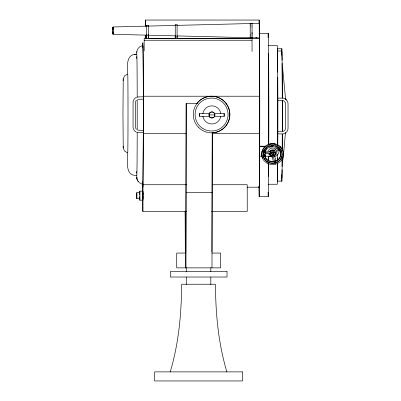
<?xml version="1.0" encoding="UTF-8"?>
<svg xmlns="http://www.w3.org/2000/svg" width="401" height="401" viewBox="0 0 401 401"><rect width="100%" height="100%" fill="white"/><g stroke="black" fill="none" stroke-linecap="round" stroke-linejoin="round"><path stroke-width="0.6" d="M112.962 30.641L112.962 29.689M113.012 31.589L113.012 30.641M139.854 196.846L139.854 194.495M142.876 196.846L142.846 191.137L139.824 191.137L139.799 192.465M143.312 130.395L143.327 114.927A69.323 0.486 90 0 0 143.312 98.791L143.322 99.182L137.929 99.298M145.443 35.298L145.438 38.561L146.691 38.561M252.054 34.301L252.054 26.977M259.437 28.742L259.437 32.536M259.537 32.536L259.537 28.742M262.149 156.195L259.673 156.19L259.678 155.663M265.878 146.21L259.693 146.2L259.693 146.726L265.262 146.736M262.079 151.037L262.079 151.869L263.342 152.185L263.803 150.671M263.342 152.014L263.171 155.733L265.347 155.738L265.352 153.237M264.084 151.784L264.259 156.741M272.865 152.961L273.196 155.794M280.289 146.565L280.289 147.398L278.439 148.931M112.967 29.794L112.962 28.807M113.007 32.471L113.007 31.484M139.844 196.455L139.824 200.204L142.846 200.204L142.866 196.455M142.821 194.886L142.846 192.65L142.861 194.159M143.312 132.866L142.846 184.249L142.721 181.884M250.224 34.301L250.224 26.977M252.059 32.501L252.049 35.819M259.442 28.862L259.442 26.977M259.532 34.301L259.532 32.416M259.673 156.19L259.693 146.2M185.909 267.863L186.234 103.413M211.989 267.863L212.309 132.23M112.967 29.022L112.987 26.977L146.796 26.13M113.007 32.255L112.987 34.301L146.796 35.148M139.839 197.182L139.824 198.69L136.801 198.69L136.801 192.65L139.824 192.65L139.839 194.159M142.861 197.182L142.846 198.69L142.876 194.495M145.257 26.185L145.342 20.05L259.181 20.05L259.287 34.757M211.928 251.803L212.229 132.23M214.54 115.994L214.53 113.413L224.149 113.413L224.149 116.435L214.53 116.435L214.525 115.994L214.535 116.385M250.214 35.819L250.224 34.235M259.447 27.208L259.452 25.458M259.522 35.819L259.527 34.075M112.972 28.361L112.987 26.977M112.987 34.301L113.002 32.917M127.503 74.14C127.348 67.243 125.724 53.313 136.801 54.481A60.446 0.421 90 0 1 137.202 97.393M250.204 36.982L250.214 35.724M252.039 36.982L252.049 35.724M259.121 23.188L259.181 20.05M259.452 25.784L259.462 24.296M259.512 36.982L259.522 35.494M282.269 100.486L277.778 100.486L277.773 98.135L282.349 98.095M277.728 145.703A66.195 0.461 90 0 0 277.758 133.969L277.778 131.588L282.269 131.588M175.287 38.421L175.247 24.757L177.082 24.757L177.117 38.421M177.062 25.549L177.082 24.757M127.112 74.3L124.48 75.984L123.232 78.842L122.957 113.453L123.232 148.069L124.48 150.926L127.112 152.611M143.317 130.445L137.929 130.17M146.631 26.05L146.651 25.338L148.48 25.338L148.52 38.421M148.465 26.05L148.48 25.338M214.48 116.435A3.023 3.023 0 0 1 209.247 116.435L199.678 116.435L199.678 113.468L209.297 113.413A3.023 3.023 0 0 1 214.48 113.413M209.292 113.618L209.297 116.435L209.292 115.994M224.154 116.385L224.149 113.413M250.194 37.714L250.204 36.872M252.023 37.714L252.039 36.872M259.462 24.692L259.487 23.313L176.846 25.378M259.512 36.586L259.487 37.965L176.846 35.9M136.686 54.556C136.205 50.852 138.139 46.601 142.029 45.754M136.801 198.69L136.801 192.65M137.307 132.485L143.322 132.676L143.322 130.285M199.678 116.435L199.678 113.413M277.667 72.165A66.195 0.461 90 0 0 277.437 50.987L277.317 48.732L281.848 48.732L281.733 50.987A66.195 0.461 90 0 0 281.697 52.366M123.132 80.631L123.167 80.02M123.192 79.473L123.232 78.842M136.801 52.426L136.851 51.599M285.452 132.556L283.773 151.899M282.555 162.42L283.186 157.162M265.287 152.46L265.171 152.851A1.148 1.063 0.1 0 1 265.061 153.027M170.214 371.917C178.676 343.627 181.498 314.038 181.598 284.6L181.974 284.234L215.116 284.234L215.492 284.6C215.593 314.038 218.415 343.627 226.876 371.917M136.43 100.16L135.708 101.242L135.453 102.556L135.453 126.906L135.708 128.225L136.43 129.307M273.352 152.946L274.279 152.094M273.111 151.167L277.542 147.758M273.582 152.626L278.56 148.796M275.036 152.811L279.392 149.463M136.596 97.222C134.51 98.07 133.057 100.225 133.062 102.481L133.062 126.987C133.057 129.242 134.51 131.393 136.596 132.245M273.562 155.884L274.104 155.678A3.048 2.812 0.1 0 0 275.527 152.515M283.171 131.473L284.956 130.28L285.647 128.215L285.617 103.388L284.67 101.463L283.171 100.601M137.307 96.982L143.322 96.786L143.322 99.182M283.056 133.934C285.818 133.613 288.068 131.072 288.038 128.29L288.038 103.784C288.068 101.007 285.818 98.461 283.056 98.14M148.044 26.1L175.593 25.413M146.651 26.135L148.48 26.135M259.181 33.448L268.249 33.448M146.651 35.138L148.48 35.138M255.828 37.509L257.046 37.509M252.049 38.421L144.17 38.421L144.17 50.887M147.944 38.561L175.463 38.561M177.342 38.561L250.525 38.561M251.778 38.561L259.282 38.561L259.282 44.992M144.17 40.255L252.049 40.255M268.249 45.604L277.317 45.604A69.323 0.486 90 0 1 277.753 145.453M277.437 50.987L281.968 50.987A66.195 0.461 90 0 1 282.294 97.794M142.661 47.569A72.27 0.506 90 0 1 143.332 96.22L259.688 96.22L259.688 133.633L212.134 133.633M197.412 103.413L186.149 103.413L185.843 253.056L176.711 253.056L176.711 267.863L220.66 267.863L220.66 253.056L211.843 253.056M208.901 114.927L214.946 114.927M142.977 211.472L142.977 184.731A72.27 0.506 90 0 0 143.332 133.633L186.505 133.633M282.349 133.984L277.773 133.824M281.848 181.122L277.317 181.122A66.195 0.461 90 0 0 277.632 163.142M268.249 184.249L277.317 184.249A69.323 0.486 90 0 0 277.667 162.826M186.545 184.731L142.977 184.731L142.846 187.197L142.711 184.731A72.27 0.506 90 0 1 142.661 182.285M212.194 184.731L247.227 184.731L247.227 211.472L211.643 211.472M247.096 187.197L259.181 187.197M186.234 192.36L212.309 192.36M259.181 196.405L268.249 196.405M186.41 211.472L142.711 211.472L142.711 184.731M270.209 146.746L272.685 146.746M264.625 156.2L271.432 156.215M134.541 54.471L136.801 54.481M148.044 35.178L175.593 35.869M264.835 150.851L270.835 151.683M265.051 152.355L271.226 153.207M265.417 153.357L270.374 154.039M270.274 153.082L271.532 153.393M142.029 184.099L139.117 182.57M263.803 151.157L264.886 151.548L264.886 151.067A1.148 1.063 0.1 0 1 265.287 151.974M285.442 98.862L286.354 100.049M274.71 161.703L275.377 164.199M271.226 152.756L271.482 153.723M274.474 155.267L276.003 161.227M272.946 154.801L274.75 161.834M271.878 155.603L273.487 161.874M282.555 67.433L285.577 99.062M136.851 178.255L136.801 177.362L136.851 178.255A6.872 6.872 0 0 0 137.588 180.62A6.772 6.712 -3 0 1 136.851 178.305L136.686 175.297M123.132 146.28L123.167 146.886M123.192 147.438L123.232 148.069M281.848 48.732L281.968 50.987M277.778 98.095L277.783 98.445M259.487 23.313L259.512 24.692M259.487 37.965L259.462 36.586M146.651 25.338L146.686 38.421M145.342 20.05L145.423 26.185M142.846 191.137L142.866 194.886M142.846 200.204L142.811 195.668M139.824 191.137L139.844 194.886M139.824 198.69L139.809 198.289M139.824 200.204L139.799 198.876M175.247 24.757L175.267 25.549M252.023 23.564L252.049 25.554M250.194 23.564L250.204 24.411M112.997 27.875L112.987 27.433L113.007 29.824M112.977 33.408L112.987 33.844L112.972 32.892M259.512 24.296L259.522 25.784M259.452 35.494L259.462 36.982M250.204 24.296L250.214 25.554M127.478 152.731C128.089 159.879 124.27 176.405 136.801 175.372A60.446 0.421 90 0 0 137.202 132.46M259.522 25.458L259.527 27.208M259.447 34.075L259.452 35.819M252.049 25.458L252.054 27.042M250.214 25.458L250.224 27.042M113.002 28.05L112.962 31.589M112.967 32.225L112.967 33.228M185.237 211.132L185.447 253.056M185.137 211.081L185.317 253.512M259.532 26.977L259.532 28.862M259.442 32.416L259.442 34.301M112.967 31.453L112.962 32.471M145.237 35.298L145.242 38.561M252.049 51.513L252.049 37.965L250.274 37.965L250.274 38.421M210.816 267.863L210.816 271.527M210.816 277.121L210.816 284.575M186.275 267.863L186.275 271.527M186.275 277.121L186.275 284.575M185.768 253.056L185.768 267.863M177.041 36.025L177.041 38.421M175.212 35.428L175.212 38.421M148.445 34.827L148.445 38.421M146.616 34.827L146.616 38.421M143.347 96.22L143.347 133.633M220.851 116.11A9.068 9.068 0 0 1 202.871 116.11M202.871 113.744A9.068 9.068 0 0 1 220.851 113.744M196.891 103.488A18.311 18.311 0 0 1 221.312 99.077A18.311 18.311 0 0 1 227.703 123.057M227.417 123.583A18.311 18.311 0 0 1 212.219 132.831M268.475 53.448A69.323 0.486 90 0 1 268.685 144.846M268.635 156.811A69.323 0.486 90 0 1 268.61 161.092M268.59 163.944A69.323 0.486 90 0 1 268.475 176.405M268.705 163.578A81.478 0.566 90 0 1 268.068 192.219M268.068 37.634A81.478 0.566 90 0 1 268.665 58.897A81.478 0.566 90 0 1 268.78 144.866M268.74 156.34A81.478 0.566 90 0 1 268.72 160.991M259.241 33.895A81.478 0.566 90 0 1 259.728 139.322A81.478 0.566 90 0 1 258.911 186.29M259.673 133.633A72.27 0.506 90 0 1 259.116 186.575M259.312 45.123A72.27 0.506 90 0 1 259.673 96.22M142.721 47.97A69.323 0.486 90 0 1 143.312 96.987M277.713 154.24A69.323 0.486 90 0 1 277.682 160.5M136.691 173.312A60.446 0.421 90 0 1 136.646 171.362M136.646 58.491A60.446 0.421 90 0 1 136.691 56.541M137.207 99.889A60.446 0.421 90 0 1 137.207 129.964M127.729 74.165A39.288 0.276 90 0 1 128.004 113.453A39.288 0.276 90 0 1 127.729 152.746M276.916 151.989A4.331 4 -1 0 1 274.745 155.458M271.457 155.859A4.331 4 -1 0 1 268.83 153.994M268.404 150.961A4.331 4 -1 0 1 275.652 149.157M278.971 149.824A6.496 6.005 -1 0 1 274.344 156.731M272.665 156.956A6.496 6.005 -1 0 1 269.407 156.2M269.743 144.154A6.496 6.005 -1 0 1 275.236 144.079M264.886 152.756A0.722 0.667 0.1 0 0 264.956 152.601L264.956 152.26A0.722 0.667 0.1 0 0 264.449 151.784M263.637 152.756A0.722 0.667 0.1 0 1 263.567 152.596L263.572 152.255A0.722 0.667 0.1 0 1 264.079 151.784M264.871 151.593A1.148 1.063 0.1 0 1 265.272 152.5M264.76 151.854A8.266 7.639 0.1 0 1 277.627 148.27A8.266 7.639 0.1 0 1 277.166 160.681A8.266 7.639 0.1 0 1 264.595 156.285M280.695 152.345A8.266 7.639 0.1 0 1 274.71 161.202M273.647 161.397A8.266 7.639 0.1 0 1 264.75 156.26M265.718 149.568A8.266 7.639 0.1 0 1 266.745 148.41M279.748 150.014A8.266 7.639 0.1 0 1 280.57 151.859M277.382 146.671A9.574 8.842 0.1 0 1 278.394 161.347A9.574 8.842 0.1 0 1 263.332 156.596M263.522 151.463A9.574 8.842 0.1 0 1 267.813 146.656M268.359 146.385A9.574 8.842 0.1 0 1 270.119 145.774M271.352 145.553A9.574 8.842 0.1 0 1 273.848 145.558M275.076 145.784A9.574 8.842 0.1 0 1 276.835 146.4M262.069 156.24A10.877 10.05 0.1 0 1 273.457 143.638A10.877 10.05 0.1 0 1 282.51 157.763M262.886 158.205A10.877 10.05 0.1 0 1 262.229 156.741M271.788 155.959A3.048 2.812 0.1 0 1 269.642 153.964M269.948 151.829A3.048 2.812 0.1 0 1 274.114 150.806M275.527 152.35A3.048 2.812 0.1 0 1 275.221 154.485M271.793 155.788A3.048 2.812 0.1 0 1 269.642 153.799M269.948 151.663A3.048 2.812 0.1 0 1 274.114 150.641M273.527 152.495A1.088 1.008 0.1 0 1 271.642 152.49M270.194 151.989A2.391 2.211 0.1 0 1 274.279 150.43M277.698 77.187A66.195 0.461 90 0 1 277.763 97.794M277.768 100.18A66.195 0.461 90 0 1 277.763 131.468M277.667 157.688A66.195 0.461 90 0 1 277.652 160.044M282.199 158.29A66.195 0.461 90 0 1 281.697 177.488M282.299 100.18A66.195 0.461 90 0 1 282.299 131.468M282.294 133.969A66.195 0.461 90 0 1 282.244 150.034M282.068 169.678A63.223 0.441 90 0 1 281.708 174.681M281.708 55.173A63.223 0.441 90 0 1 282.068 60.175M282.103 63.318A63.223 0.441 90 0 1 282.274 98.561M282.279 100.33A63.223 0.441 90 0 1 282.274 131.292M282.269 133.819A63.223 0.441 90 0 1 282.219 149.874M282.169 158.515A63.223 0.441 90 0 1 282.103 166.535M250.179 23.313L250.169 23.689L250.179 23.313M250.194 37.589L250.179 37.965L250.169 37.589M252.013 23.313L251.998 23.689L252.013 23.313M252.023 37.589L252.013 37.965L251.998 37.589M227.031 271.527L170.34 271.527L170.34 277.021L227.031 277.021L227.031 271.527M242.495 371.882L154.596 371.882L154.596 380.95L242.495 380.95L242.495 371.882M138.525 181.969L137.934 181.197L138.525 181.984M209.788 117.062A3.023 3.023 0 0 0 214.846 115.709A3.023 3.023 0 0 0 211.142 112.009A3.023 3.023 0 0 0 209.788 117.062M198.721 127.573A18.311 18.311 0 0 0 229.302 119.152A18.311 18.311 0 0 0 206.715 96.882A18.311 18.311 0 0 0 198.721 127.573M203.066 128.646A16.481 16.481 0 0 0 228.059 114.851A16.481 16.481 0 0 0 203.618 100.105A16.481 16.481 0 0 0 203.066 128.646M263.713 156.606A1.088 1.008 0.1 0 0 265.347 155.738A1.088 1.008 0.1 0 0 263.718 154.861A1.088 1.008 0.1 0 0 263.713 156.606M267.783 162.139A9.574 8.842 0.1 0 0 282.154 154.505A9.574 8.842 0.1 0 0 267.813 146.821A9.574 8.842 0.1 0 0 267.783 162.139M267.126 163.182A10.877 10.05 0.1 0 0 283.462 154.51A10.877 10.05 0.1 0 0 267.161 145.774A10.877 10.05 0.1 0 0 267.126 163.182M271.382 155.568A2.391 2.211 0.1 0 0 274.976 153.658A2.391 2.211 0.1 0 0 271.392 151.738A2.391 2.211 0.1 0 0 271.382 155.568M272.038 154.525A1.088 1.008 0.1 0 0 273.672 153.658A1.088 1.008 0.1 0 0 272.038 152.786A1.088 1.008 0.1 0 0 272.038 154.525"/></g></svg>
